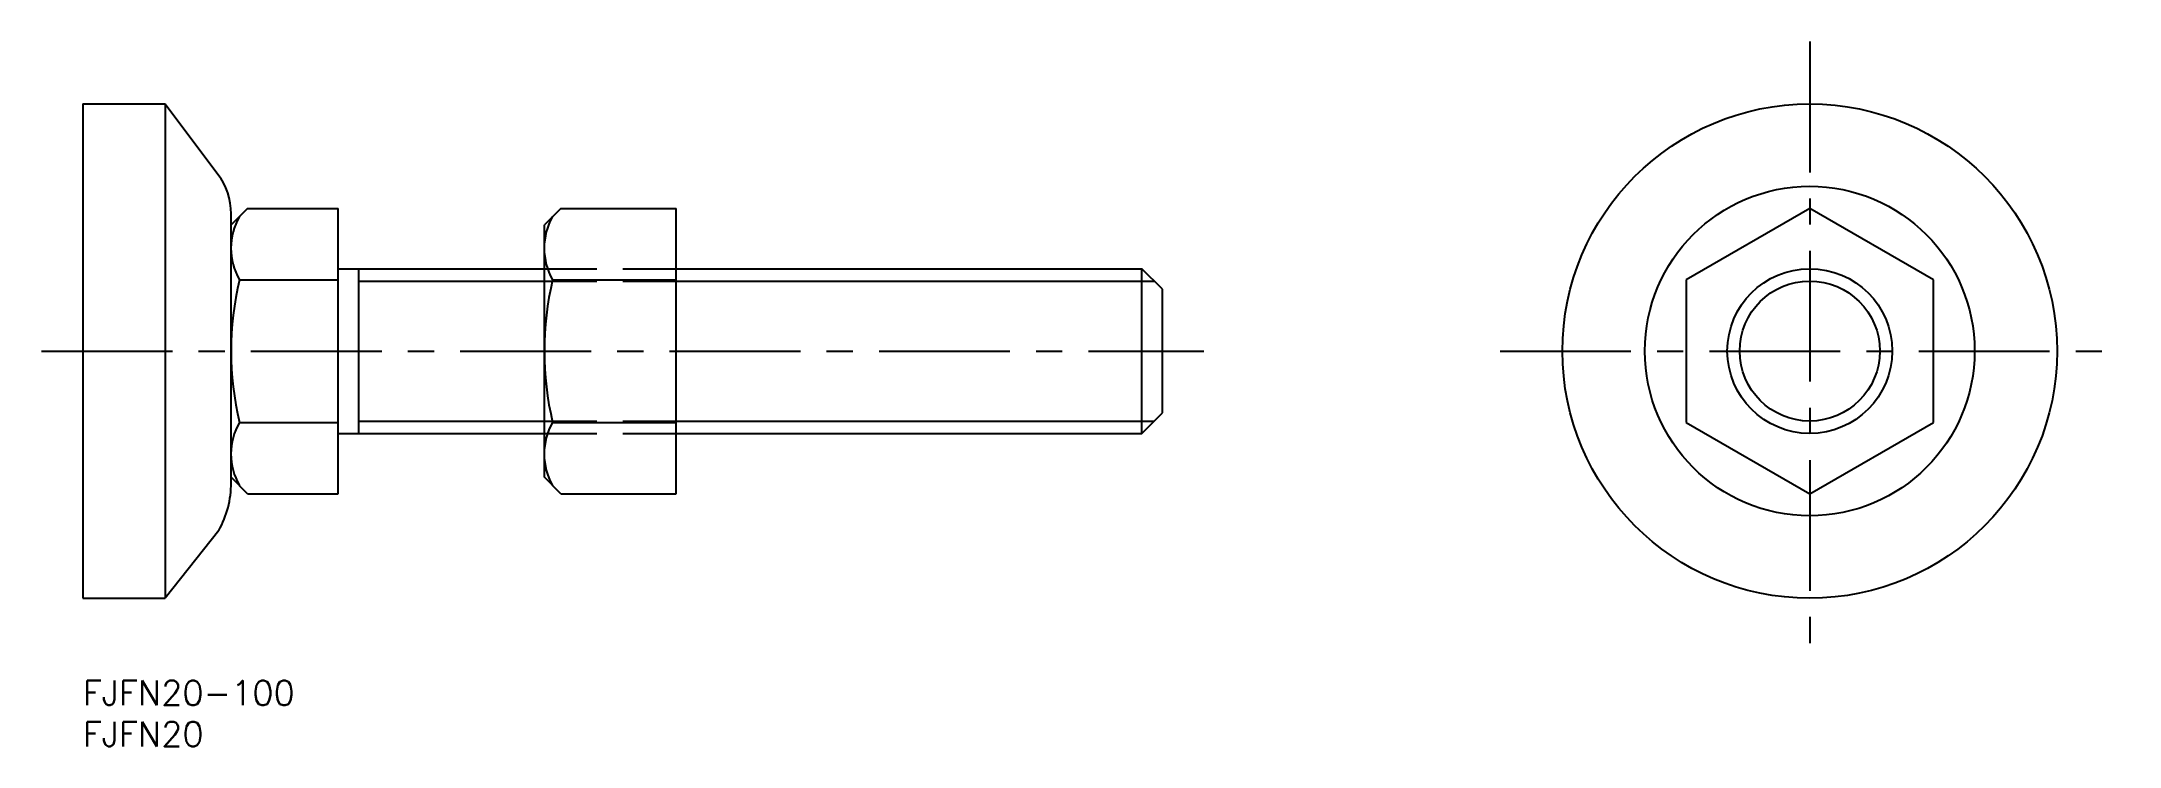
# Model space of a CAD drawing. Extents: x -5 to 247, y -8 to 78.
import ezdxf

# ---------------------------------------------------------------- set-up
doc = ezdxf.new("R2010")
doc.units = 0
doc.header["$LTSCALE"] = 0.5
doc.linetypes.add('CENTER', pattern=[50.8, 31.75, -6.35, 6.35, -6.35])
doc.linetypes.add('DASHED', pattern=[19.05, 12.7, -6.35])
for name, color, linetype in [('MSM_CENTER', 1, 'CENTER'), ('MSM_CONTINUOUS', 7, 'CONTINUOUS'), ('MSM_DASHED', 4, 'DASHED'), ('MSM_NARROW', 5, 'CONTINUOUS'), ('MSM_PART_NUMBER', 7, 'CONTINUOUS')]:
    doc.layers.add(name, color=color, linetype=linetype)
doc.styles.get("Standard").update_dxf_attribs({"font": 'txt.shx', "height": 3, "bigfont": 'bigfont.shx'})

msp = doc.modelspace()

# ---------------------------------------------------------------- linework, layer by layer
at = {"layer": 'MSM_CENTER'}
for p, q in [((209.52, 77.57), (209.52, 2.43)), ((-5, 40), (136, 40)), ((171.94, 40), (247.09, 40))]:
    msp.add_line(p, q, dxfattribs=at)
at = {"layer": 'MSM_CONTINUOUS'}
for p, q in [((0, 70), (10, 70)), ((0, 70), (0, 10)), ((10, 70), (16.77, 60.99)), ((10, 70), (10, 10)), ((20, 57.32), (18, 55.32)), ((18, 24.01), (18, 55.99)), ((20, 57.32), (31, 57.32)), ((31, 22.68), (31, 57.32)), ((58, 57.32), (56, 55.32)), ((58, 57.32), (72, 57.32)), ((72, 22.68), (72, 57.32)), ((209.52, 57.32), (194.52, 48.66)), ((224.52, 48.66), (209.52, 57.32)), ((56, 24.68), (56, 55.32)), ((19, 48.66), (31, 48.66)), ((31, 50), (56, 50)), ((33.5, 30), (33.5, 50)), ((57, 48.66), (72, 48.66)), ((72, 50), (128.5, 50)), ((131, 47.5), (128.5, 50)), ((128.5, 30), (128.5, 50)), ((194.52, 48.66), (194.52, 31.34)), ((224.52, 31.34), (224.52, 48.66)), ((131, 32.5), (131, 47.5)), ((19, 31.34), (31, 31.34)), ((57, 31.34), (72, 31.34)), ((128.5, 30), (131, 32.5)), ((194.52, 31.34), (209.52, 22.68)), ((209.52, 22.68), (224.52, 31.34)), ((31, 30), (56, 30)), ((72, 30), (128.5, 30)), ((20, 22.68), (18, 24.68)), ((58, 22.68), (56, 24.68)), ((20, 22.68), (31, 22.68)), ((58, 22.68), (72, 22.68)), ((16.51, 18.22), (10, 10)), ((0, 10), (10, 10))]:
    msp.add_line(p, q, dxfattribs=at)
for radius in [30, 20, 10]:
    msp.add_circle((209.52, 40), radius, dxfattribs=at)
for centre, radius, start, end in [((9.52, 56.56), 8.49, 356.1257, 31.417), ((25.71, 52.49), 7.73, 150.282, 209.718), ((63.71, 52.49), 7.73, 150.282, 209.718), ((56, 40), 38, 166.826, 193.174), ((94, 40), 38, 166.826, 193.174), ((25.71, 27.51), 7.73, 150.282, 209.718), ((63.71, 27.51), 7.73, 150.282, 209.718), ((6, 24.01), 12, 331.1438, 0)]:
    msp.add_arc(centre, radius, start, end, dxfattribs=at)
at = {"layer": 'MSM_DASHED'}
for p, q in [((56, 50), (72, 50)), ((56, 48.5), (72, 48.5)), ((56, 31.5), (72, 31.5)), ((56, 30), (72, 30))]:
    msp.add_line(p, q, dxfattribs=at)
at = {"layer": 'MSM_NARROW'}
for p, q in [((33.5, 48.5), (56, 48.5)), ((72, 48.5), (130, 48.5)), ((33.5, 31.5), (56, 31.5)), ((72, 31.5), (130, 31.5))]:
    msp.add_line(p, q, dxfattribs=at)
msp.add_circle((209.52, 40), 8.5, dxfattribs=at)

# ---------------------------------------------------------------- texts
at = {"layer": 'MSM_PART_NUMBER'}
for s, p in [('FJFN20-100', (0, -3)), ('FJFN20', (0, -8))]:
    msp.add_text(s, height=3, dxfattribs=at).set_placement(p)

doc.saveas('drawing.dxf')
